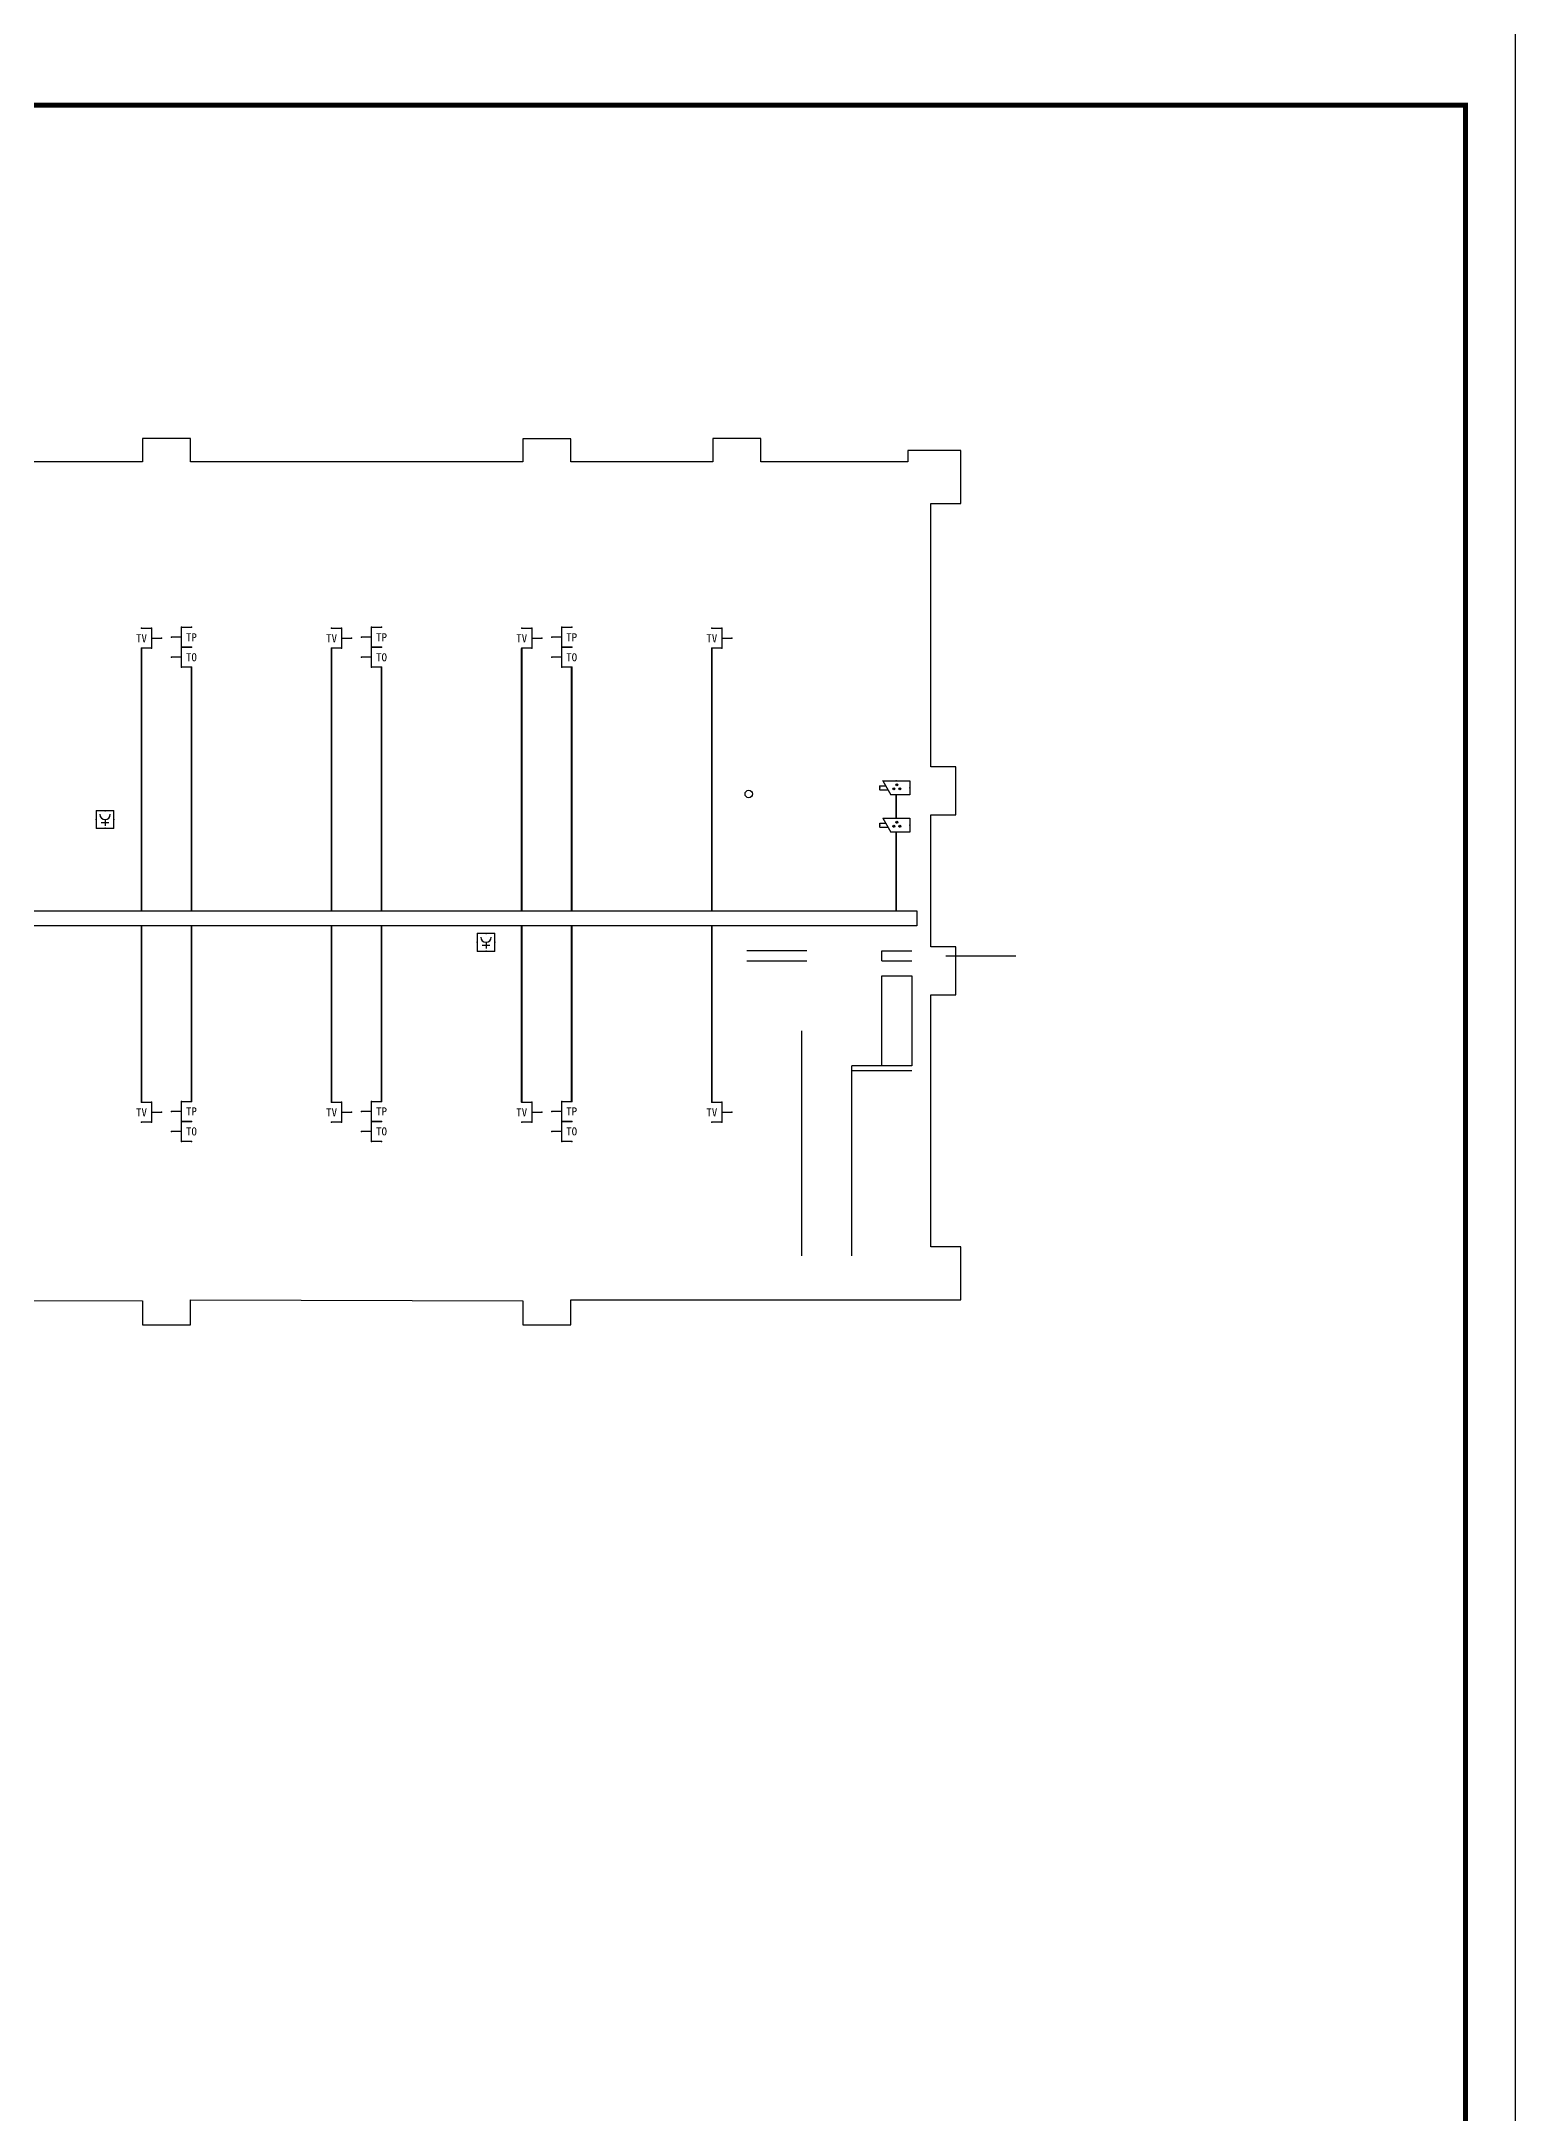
# Model space of a CAD drawing. Extents: x 552102 to 973302, y -80747 to 40012826.
# Drawn here: x 760238 to 789702, y 72560 to 113997 of the extents above; entities that cross this region are included whole.
import ezdxf
from ezdxf.enums import TextEntityAlignment as Align

# ---------------------------------------------------------------- set-up
doc = ezdxf.new("R2010")
doc.units = 0
doc.header["$LTSCALE"] = 1000
doc.header["$MEASUREMENT"] = 0
for name, color, linetype in [('CABLETRAY', 4, 'Continuous'), ('EQUIP-安防', 3, 'Continuous'), ('EQUIP-消防', 3, 'Continuous'), ('EQUIP-通讯', 3, 'Continuous'), ('GROUND', 2, 'Continuous'), ('LVTRY', 6, 'Continuous'), ('PUB_TITLE', 7, 'Continuous'), ('TP+TO', 3, 'TG_TP+TO'), ('WIRE-照明', 1, 'Continuous'), ('WIRE-电视', 4, 'TG_TV')]:
    doc.layers.add(name, color=color, linetype=linetype)
doc.styles.add('_TEL_DIM', font='simhei.ttf', dxfattribs={"width": 0.8, "height": 3.5})
doc.styles.get("Standard").update_dxf_attribs({"font": 'gbenor.shx', "bigfont": 'gbcbig.shx'})
doc.styles.add('TG_LINETYPE', font='SIMPLEX', dxfattribs={"width": 0.8, "height": 3, "bigfont": 'HZTXT'})
doc.linetypes.add('TG_TP+TO', pattern='A,1,-1.6,["TP+TO",TG_LINETYPE,S=0.1,R=0,X=-1.6,Y=-0.15],0', length=2.6)
doc.linetypes.add('TG_TV', pattern='A,2,-0.76,["TV",TG_LINETYPE,S=0.1,R=0,X=-0.6,Y=-0.15],0', length=2.8)

# ---------------------------------------------------------------- blocks, each defined once
blk = doc.blocks.new('$equip$00001802')
for p, q in [((-0.5, 0.5), (-0.5, 1)), ((0.5, 0.5), (-0.5, 0.5)), ((0, 0.5), (0, 0)), ((0.5, 1), (0.5, 0.5))]:
    blk.add_line(p, q)
for p in [(-0.5, 1), (-0.5, 0.5), (0, 0), (0.5, 1), (0.5, 0.5)]:
    blk.add_point(p)
at = {"color": 7, "style": '_TEL_DIM'}
blk.add_attdef('$TEXT$', text='', height=0.4, dxfattribs=at).set_placement((0, 1), align=Align.MIDDLE_CENTER)
at = {"color": 7, "style": '_TEL_DIM', "flags": 1}
blk.add_attdef('A', text='', height=0.00002, dxfattribs=at).set_placement((0, 0), align=Align.MIDDLE_CENTER)
blk = doc.blocks.new('$equip$00001847')
for p, q in [((-0.5, 0.5), (-0.5, 1)), ((0.5, 0.5), (-0.5, 0.5)), ((0, 0.5), (0, 0)), ((0.5, 1), (0.5, 0.5))]:
    blk.add_line(p, q)
for p in [(-0.5, 1), (-0.5, 0.5), (0, 0), (0.5, 1), (0.5, 0.5)]:
    blk.add_point(p)
at = {"color": 7, "style": '_TEL_DIM'}
blk.add_attdef('$TEXT$', text='', height=0.4, dxfattribs=at).set_placement((0, 1), align=Align.MIDDLE_CENTER)
at = {"color": 7, "style": '_TEL_DIM', "flags": 1}
blk.add_attdef('A', text='', height=0.00002, dxfattribs=at).set_placement((0, 0), align=Align.MIDDLE_CENTER)
blk = doc.blocks.new('$equip$00001867')
for p, q in [((-0.5, 0.5), (-0.5, 1)), ((0.5, 0.5), (-0.5, 0.5)), ((0, 0.5), (0, 0)), ((0.5, 1), (0.5, 0.5))]:
    blk.add_line(p, q)
for p in [(-0.5, 1), (-0.5, 0.5), (0, 0), (0.5, 1), (0.5, 0.5)]:
    blk.add_point(p)
at = {"color": 7, "style": '_TEL_DIM'}
blk.add_attdef('$TEXT$', text='', height=0.4, dxfattribs=at).set_placement((0, 1), align=Align.MIDDLE_CENTER)
at = {"color": 7, "style": '_TEL_DIM', "flags": 1}
blk.add_attdef('A', text='', height=0.00002, dxfattribs=at).set_placement((0, 0), align=Align.MIDDLE_CENTER)
blk = doc.blocks.new('$equip$00002965')
for p, q in [((-0.75, -0.1), (-0.75, 0.1)), ((-0.75, 0.1), (-0.46, 0.1)), ((-0.6, 0.35), (0.75, 0.35)), ((-0.6, 0.35), (-0.2, -0.35)), ((0.75, 0.35), (0.75, -0.35)), ((-0.75, -0.1), (-0.34, -0.1)), ((0.75, -0.35), (-0.2, -0.35))]:
    blk.add_line(p, q)
at = {"const_width": 0.04}
blk.add_lwpolyline([(-0.75, 0.1), (-0.75, -0.1), (-0.34, -0.1), (-0.2, -0.35), (0.75, -0.35), (0.75, 0.35), (-0.6, 0.35), (-0.46, 0.1), (-0.75, 0.1), (-0.75, -0.1)], dxfattribs=at)
for centre in [(0.1, 0.15), (-0.05, -0.05), (0.25, -0.05)]:
    blk.add_circle(centre, 0.05)
for p in [(-0.75, 0), (0.07, 0.35), (0.07, -0.35), (0.75, 0)]:
    blk.add_point(p)
for points in [[(0.06, 0.17), (0.14, 0.17), (0.05, 0.15), (0.15, 0.15)], [(0.06, 0.12), (0.14, 0.12), (0.05, 0.15), (0.15, 0.15)], [(0.07, 0.19), (0.12, 0.19), (0.06, 0.17), (0.14, 0.17)], [(0.07, 0.11), (0.12, 0.11), (0.06, 0.12), (0.14, 0.12)], [(0.1, 0.2), (0.1, 0.2), (0.07, 0.19), (0.12, 0.19)], [(0.1, 0.1), (0.1, 0.1), (0.07, 0.11), (0.12, 0.11)], [(-0.09, -0.03), (-0.01, -0.03), (-0.1, -0.05), (0, -0.05)], [(-0.09, -0.08), (-0.01, -0.08), (-0.1, -0.05), (0, -0.05)], [(-0.08, -0.01), (-0.03, -0.01), (-0.09, -0.03), (-0.01, -0.03)], [(-0.08, -0.09), (-0.03, -0.09), (-0.09, -0.08), (-0.01, -0.08)], [(-0.05, 0), (-0.05, 0), (-0.08, -0.01), (-0.03, -0.01)], [(-0.05, -0.1), (-0.05, -0.1), (-0.08, -0.09), (-0.03, -0.09)], [(0.21, -0.03), (0.29, -0.03), (0.2, -0.05), (0.3, -0.05)], [(0.21, -0.08), (0.29, -0.08), (0.2, -0.05), (0.3, -0.05)], [(0.22, -0.01), (0.27, -0.01), (0.21, -0.03), (0.29, -0.03)], [(0.22, -0.09), (0.27, -0.09), (0.21, -0.08), (0.29, -0.08)], [(0.25, 0), (0.25, 0), (0.22, -0.01), (0.27, -0.01)], [(0.25, -0.1), (0.25, -0.1), (0.22, -0.09), (0.27, -0.09)]]:
    blk.add_solid(points)
at = {"color": 7, "style": '_TEL_DIM', "flags": 1}
for tag in ['A', 'REMARK']:
    blk.add_attdef(tag, text='', height=0.00002, dxfattribs=at).set_placement((0, 0), align=Align.MIDDLE_CENTER)
blk = doc.blocks.new('$equip$00002656')
for p, q in [((-0.5, 1), (-0.5, 0)), ((0.5, 1), (-0.5, 1)), ((-0.5, 0), (0.5, 0)), ((-0.22, 0.33), (0.22, 0.33)), ((0, 0.5), (0, 0.15)), ((0.5, 0), (0.5, 1))]:
    blk.add_line(p, q)
at = {"const_width": 0.0571}
blk.add_lwpolyline([(-0.5, 1), (0.5, 1), (0.5, 0), (-0.5, 0), (-0.5, 1), (0.5, 1)], dxfattribs=at)
blk.add_arc((0, 0.8), 0.3, 180, 0)
for p in [(-0.5, 0.5), (0, 1), (0, 0), (0.5, 0.5)]:
    blk.add_point(p)
at = {"color": 7, "flags": 1}
for tag, height, p in [('A', 0.00002, (0, 0)), ('B', 0.4, (0.76, 0.29))]:
    blk.add_attdef(tag, text='', height=height, dxfattribs=at).set_placement(p, align=Align.MIDDLE_CENTER)

msp = doc.modelspace()

# ---------------------------------------------------------------- linework, layer by layer
for p, q in [((777037, 95812), (777637, 95812)), ((777037, 95612), (777037, 95812)), ((777037, 95612), (777637, 95612)), ((775437, 89712), (775437, 94212)), ((777637, 93512), (776437, 93512)), ((776437, 89712), (776437, 93512)), ((777637, 93412), (776437, 93412))]:
    msp.add_line(p, q)
for points in [[(755617, 88832), (762257, 88812), (762257, 88331), (763217, 88332), (763217, 88832), (769857, 88812), (769857, 88331), (770817, 88332), (770817, 88832), (778617, 88832), (778617, 89892), (778017, 89892), (778017, 94932), (778517, 94932), (778517, 95892), (778017, 95892), (778017, 98532), (778517, 98532), (778517, 99492), (778017, 99492), (778017, 104756), (778617, 104756), (778617, 105816), (777557, 105816), (777557, 105592), (774617, 105592), (774617, 106059), (773657, 106059), (773657, 105592), (770817, 105592), (770817, 106051), (769857, 106051), (769857, 105592), (763217, 105592), (763217, 106059), (762257, 106059), (762257, 105592), (755617, 105592)], [(775537, 95812), (774337, 95812)], [(774337, 95612), (775537, 95612)]]:
    msp.add_lwpolyline(points)
at = {"color": 5}
msp.add_circle((774376, 98948), 75, dxfattribs=at)
at = {"layer": 'CABLETRAY'}
for p, q in [((746727, 96612), (777737, 96612)), ((777737, 96612), (777737, 96312)), ((777737, 96312), (746727, 96312))]:
    msp.add_line(p, q, dxfattribs=at)
at = {"layer": 'GROUND'}
msp.add_line((778317, 95712), (779717, 95712), dxfattribs=at)
at = {"layer": 'LVTRY'}
msp.add_lwpolyline([(777637, 95312), (777637, 93512), (777037, 93512), (777037, 95312)], close=True, dxfattribs=at)
at = {"layer": 'PUB_TITLE', "color": 4}
msp.add_lwpolyline([(730302, 31122), (789702, 31122), (789702, 115222), (730302, 115222)], close=True, dxfattribs=at)
at = {"layer": 'PUB_TITLE', "color": 4, "const_width": 100}
msp.add_lwpolyline([(731302, 32122), (788702, 32122), (788702, 112722), (731302, 112722)], close=True, dxfattribs=at)
at = {"layer": 'TP+TO', "color": 3, "linetype": 'TG_TP+TO', "const_width": 35}
for points in [[(763236, 96612), (763236, 101482)], [(767036, 96612), (767036, 101482)], [(770836, 96612), (770836, 101482)], [(763236, 92801), (763236, 96312)], [(767036, 92801), (767036, 96312)], [(770836, 92801), (770836, 96312)]]:
    msp.add_lwpolyline(points, dxfattribs=at)
at = {"layer": 'WIRE-照明', "linetype": 'Continuous', "const_width": 35}
for points in [[(777324, 98462), (777324, 98932)], [(777324, 96612), (777324, 98182)]]:
    msp.add_lwpolyline(points, dxfattribs=at)
at = {"layer": 'WIRE-电视', "linetype": 'TG_TV', "const_width": 35}
for points in [[(762237, 96612), (762237, 101862)], [(766037, 96612), (766037, 101862)], [(769837, 96612), (769837, 101862)], [(773637, 96612), (773637, 101862)], [(762237, 92782), (762237, 96312)], [(766037, 92782), (766037, 96312)], [(769837, 92782), (769837, 96312)], [(773637, 92782), (773637, 96312)]]:
    msp.add_lwpolyline(points, dxfattribs=at)

# ---------------------------------------------------------------- block references
at = {"layer": 'EQUIP-安防', "xscale": 400, "yscale": 400, "zscale": 400}
for p in [(777294, 99072), (777294, 98322)]:
    msp.add_blockref('$equip$00002965', p, dxfattribs=at)
at = {"layer": 'EQUIP-消防', "xscale": 350, "yscale": 350, "zscale": 350}
for p in [(761509, 98262), (769124, 95808)]:
    msp.add_blockref('$equip$00002656', p, dxfattribs=at)
at = {"layer": 'EQUIP-通讯'}
ref = msp.add_blockref('$equip$00001802', (762637, 102062), dxfattribs=dict(at, xscale=400, yscale=400, zscale=400, rotation=89.99999995251822))
ref.add_attrib('$TEXT$', 'TV', dxfattribs={"layer": '0', "color": 7, "height": 160, "style": '_TEL_DIM'}).set_placement((762237, 102062), align=Align.MIDDLE_CENTER)
ref = msp.add_blockref('$equip$00001867', (762837, 102082), dxfattribs=dict(at, xscale=400, yscale=400, zscale=400, rotation=269.9999999525174))
ref.add_attrib('$TEXT$', 'TP', dxfattribs={"layer": '0', "color": 7, "height": 160, "style": '_TEL_DIM'}).set_placement((763236, 102082), align=Align.MIDDLE_CENTER)
ref = msp.add_blockref('$equip$00001802', (766437, 102062), dxfattribs=dict(at, xscale=400, yscale=400, zscale=400, rotation=89.99999995251822))
ref.add_attrib('$TEXT$', 'TV', dxfattribs={"layer": '0', "color": 7, "height": 160, "style": '_TEL_DIM'}).set_placement((766037, 102062), align=Align.MIDDLE_CENTER)
ref = msp.add_blockref('$equip$00001867', (766637, 102082), dxfattribs=dict(at, xscale=400, yscale=400, zscale=400, rotation=269.9999999525174))
ref.add_attrib('$TEXT$', 'TP', dxfattribs={"layer": '0', "color": 7, "height": 160, "style": '_TEL_DIM'}).set_placement((767036, 102082), align=Align.MIDDLE_CENTER)
ref = msp.add_blockref('$equip$00001802', (770237, 102062), dxfattribs=dict(at, xscale=400, yscale=400, zscale=400, rotation=89.99999995251822))
ref.add_attrib('$TEXT$', 'TV', dxfattribs={"layer": '0', "color": 7, "height": 160, "style": '_TEL_DIM'}).set_placement((769837, 102062), align=Align.MIDDLE_CENTER)
ref = msp.add_blockref('$equip$00001867', (770437, 102082), dxfattribs=dict(at, xscale=400, yscale=400, zscale=400, rotation=269.9999999525174))
ref.add_attrib('$TEXT$', 'TP', dxfattribs={"layer": '0', "color": 7, "height": 160, "style": '_TEL_DIM'}).set_placement((770836, 102082), align=Align.MIDDLE_CENTER)
ref = msp.add_blockref('$equip$00001802', (774037, 102062), dxfattribs=dict(at, xscale=400, yscale=400, zscale=400, rotation=89.99999995251822))
ref.add_attrib('$TEXT$', 'TV', dxfattribs={"layer": '0', "color": 7, "height": 160, "style": '_TEL_DIM'}).set_placement((773637, 102062), align=Align.MIDDLE_CENTER)
ref = msp.add_blockref('$equip$00001847', (762837, 101682), dxfattribs=dict(at, xscale=400, yscale=400, zscale=400, rotation=269.9999999525174))
ref.add_attrib('$TEXT$', 'TO', dxfattribs={"layer": '0', "color": 7, "height": 160, "style": '_TEL_DIM'}).set_placement((763236, 101682), align=Align.MIDDLE_CENTER)
ref = msp.add_blockref('$equip$00001847', (766637, 101682), dxfattribs=dict(at, xscale=400, yscale=400, zscale=400, rotation=269.9999999525174))
ref.add_attrib('$TEXT$', 'TO', dxfattribs={"layer": '0', "color": 7, "height": 160, "style": '_TEL_DIM'}).set_placement((767036, 101682), align=Align.MIDDLE_CENTER)
ref = msp.add_blockref('$equip$00001847', (770437, 101682), dxfattribs=dict(at, xscale=400, yscale=400, zscale=400, rotation=269.9999999525174))
ref.add_attrib('$TEXT$', 'TO', dxfattribs={"layer": '0', "color": 7, "height": 160, "style": '_TEL_DIM'}).set_placement((770836, 101682), align=Align.MIDDLE_CENTER)
ref = msp.add_blockref('$equip$00001802', (762637, 92582), dxfattribs=dict(at, xscale=400, yscale=400, zscale=400, rotation=89.99999995251822))
ref.add_attrib('$TEXT$', 'TV', dxfattribs={"layer": '0', "color": 7, "height": 160, "style": '_TEL_DIM'}).set_placement((762237, 92582), align=Align.MIDDLE_CENTER)
ref = msp.add_blockref('$equip$00001867', (762837, 92601), dxfattribs=dict(at, xscale=400, yscale=400, zscale=400, rotation=269.9999999525174))
ref.add_attrib('$TEXT$', 'TP', dxfattribs={"layer": '0', "color": 7, "height": 160, "style": '_TEL_DIM'}).set_placement((763236, 92601), align=Align.MIDDLE_CENTER)
ref = msp.add_blockref('$equip$00001802', (766437, 92582), dxfattribs=dict(at, xscale=400, yscale=400, zscale=400, rotation=89.99999995251822))
ref.add_attrib('$TEXT$', 'TV', dxfattribs={"layer": '0', "color": 7, "height": 160, "style": '_TEL_DIM'}).set_placement((766037, 92582), align=Align.MIDDLE_CENTER)
ref = msp.add_blockref('$equip$00001867', (766637, 92601), dxfattribs=dict(at, xscale=400, yscale=400, zscale=400, rotation=269.9999999525174))
ref.add_attrib('$TEXT$', 'TP', dxfattribs={"layer": '0', "color": 7, "height": 160, "style": '_TEL_DIM'}).set_placement((767036, 92601), align=Align.MIDDLE_CENTER)
ref = msp.add_blockref('$equip$00001802', (770237, 92582), dxfattribs=dict(at, xscale=400, yscale=400, zscale=400, rotation=89.99999995251822))
ref.add_attrib('$TEXT$', 'TV', dxfattribs={"layer": '0', "color": 7, "height": 160, "style": '_TEL_DIM'}).set_placement((769837, 92582), align=Align.MIDDLE_CENTER)
ref = msp.add_blockref('$equip$00001867', (770437, 92601), dxfattribs=dict(at, xscale=400, yscale=400, zscale=400, rotation=269.9999999525174))
ref.add_attrib('$TEXT$', 'TP', dxfattribs={"layer": '0', "color": 7, "height": 160, "style": '_TEL_DIM'}).set_placement((770836, 92601), align=Align.MIDDLE_CENTER)
ref = msp.add_blockref('$equip$00001802', (774037, 92582), dxfattribs=dict(at, xscale=400, yscale=400, zscale=400, rotation=89.99999995251822))
ref.add_attrib('$TEXT$', 'TV', dxfattribs={"layer": '0', "color": 7, "height": 160, "style": '_TEL_DIM'}).set_placement((773637, 92582), align=Align.MIDDLE_CENTER)
ref = msp.add_blockref('$equip$00001847', (762837, 92201), dxfattribs=dict(at, xscale=400, yscale=400, zscale=400, rotation=269.9999999525174))
ref.add_attrib('$TEXT$', 'TO', dxfattribs={"layer": '0', "color": 7, "height": 160, "style": '_TEL_DIM'}).set_placement((763236, 92201), align=Align.MIDDLE_CENTER)
ref = msp.add_blockref('$equip$00001847', (766637, 92201), dxfattribs=dict(at, xscale=400, yscale=400, zscale=400, rotation=269.9999999525174))
ref.add_attrib('$TEXT$', 'TO', dxfattribs={"layer": '0', "color": 7, "height": 160, "style": '_TEL_DIM'}).set_placement((767036, 92201), align=Align.MIDDLE_CENTER)
ref = msp.add_blockref('$equip$00001847', (770437, 92201), dxfattribs=dict(at, xscale=400, yscale=400, zscale=400, rotation=269.9999999525174))
ref.add_attrib('$TEXT$', 'TO', dxfattribs={"layer": '0', "color": 7, "height": 160, "style": '_TEL_DIM'}).set_placement((770836, 92201), align=Align.MIDDLE_CENTER)

doc.saveas('drawing.dxf')
